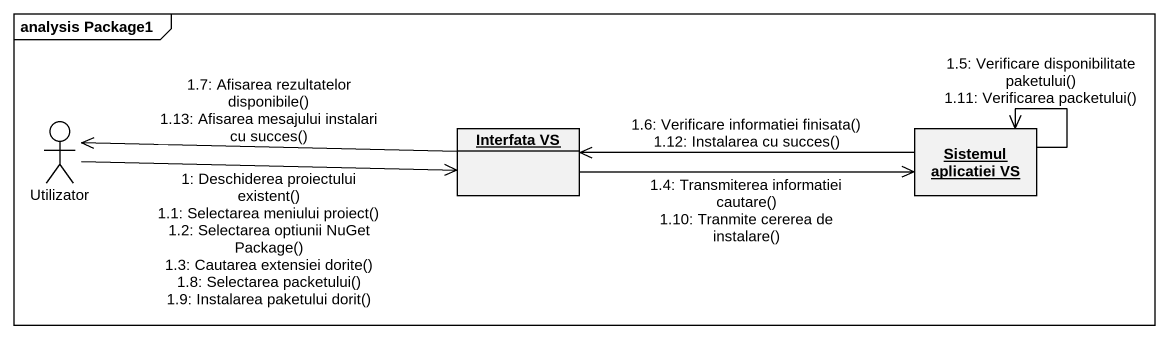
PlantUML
@startuml
mainframe analysis Package1
allowmixing
hide circle
hide empty members
actor Utilizator
object "Interfata VS" as Interfata_VS
object "Sistemul aplicatiei VS" as Sistemul_aplicatiei_VS
Utilizator -right-> Interfata_VS : 1: Deschiderea proiectului existent()\n1.1: Selectarea meniului proiect()\n1.2: Selectarea optiunii NuGet Package()\n1.3: Cautarea extensiei dorite()\n1.8: Selectarea packetului()\n1.9: Instalarea paketului dorit()
Interfata_VS -right-> Sistemul_aplicatiei_VS : 1.4: Transmiterea informatiei cautare()\n1.10: Tranmite cererea de instalare()
Sistemul_aplicatiei_VS --> Sistemul_aplicatiei_VS : 1.5: Verificare disponibilitate paketului()\n1.11: Verificarea packetului()
Sistemul_aplicatiei_VS -left-> Interfata_VS : 1.6: Verificare informatiei finisata()\n1.12: Instalarea cu succes()
Interfata_VS -left-> Utilizator : 1.7: Afisarea rezultatelor disponibile()\n1.13: Afisarea mesajului instalari cu succes()
@enduml
